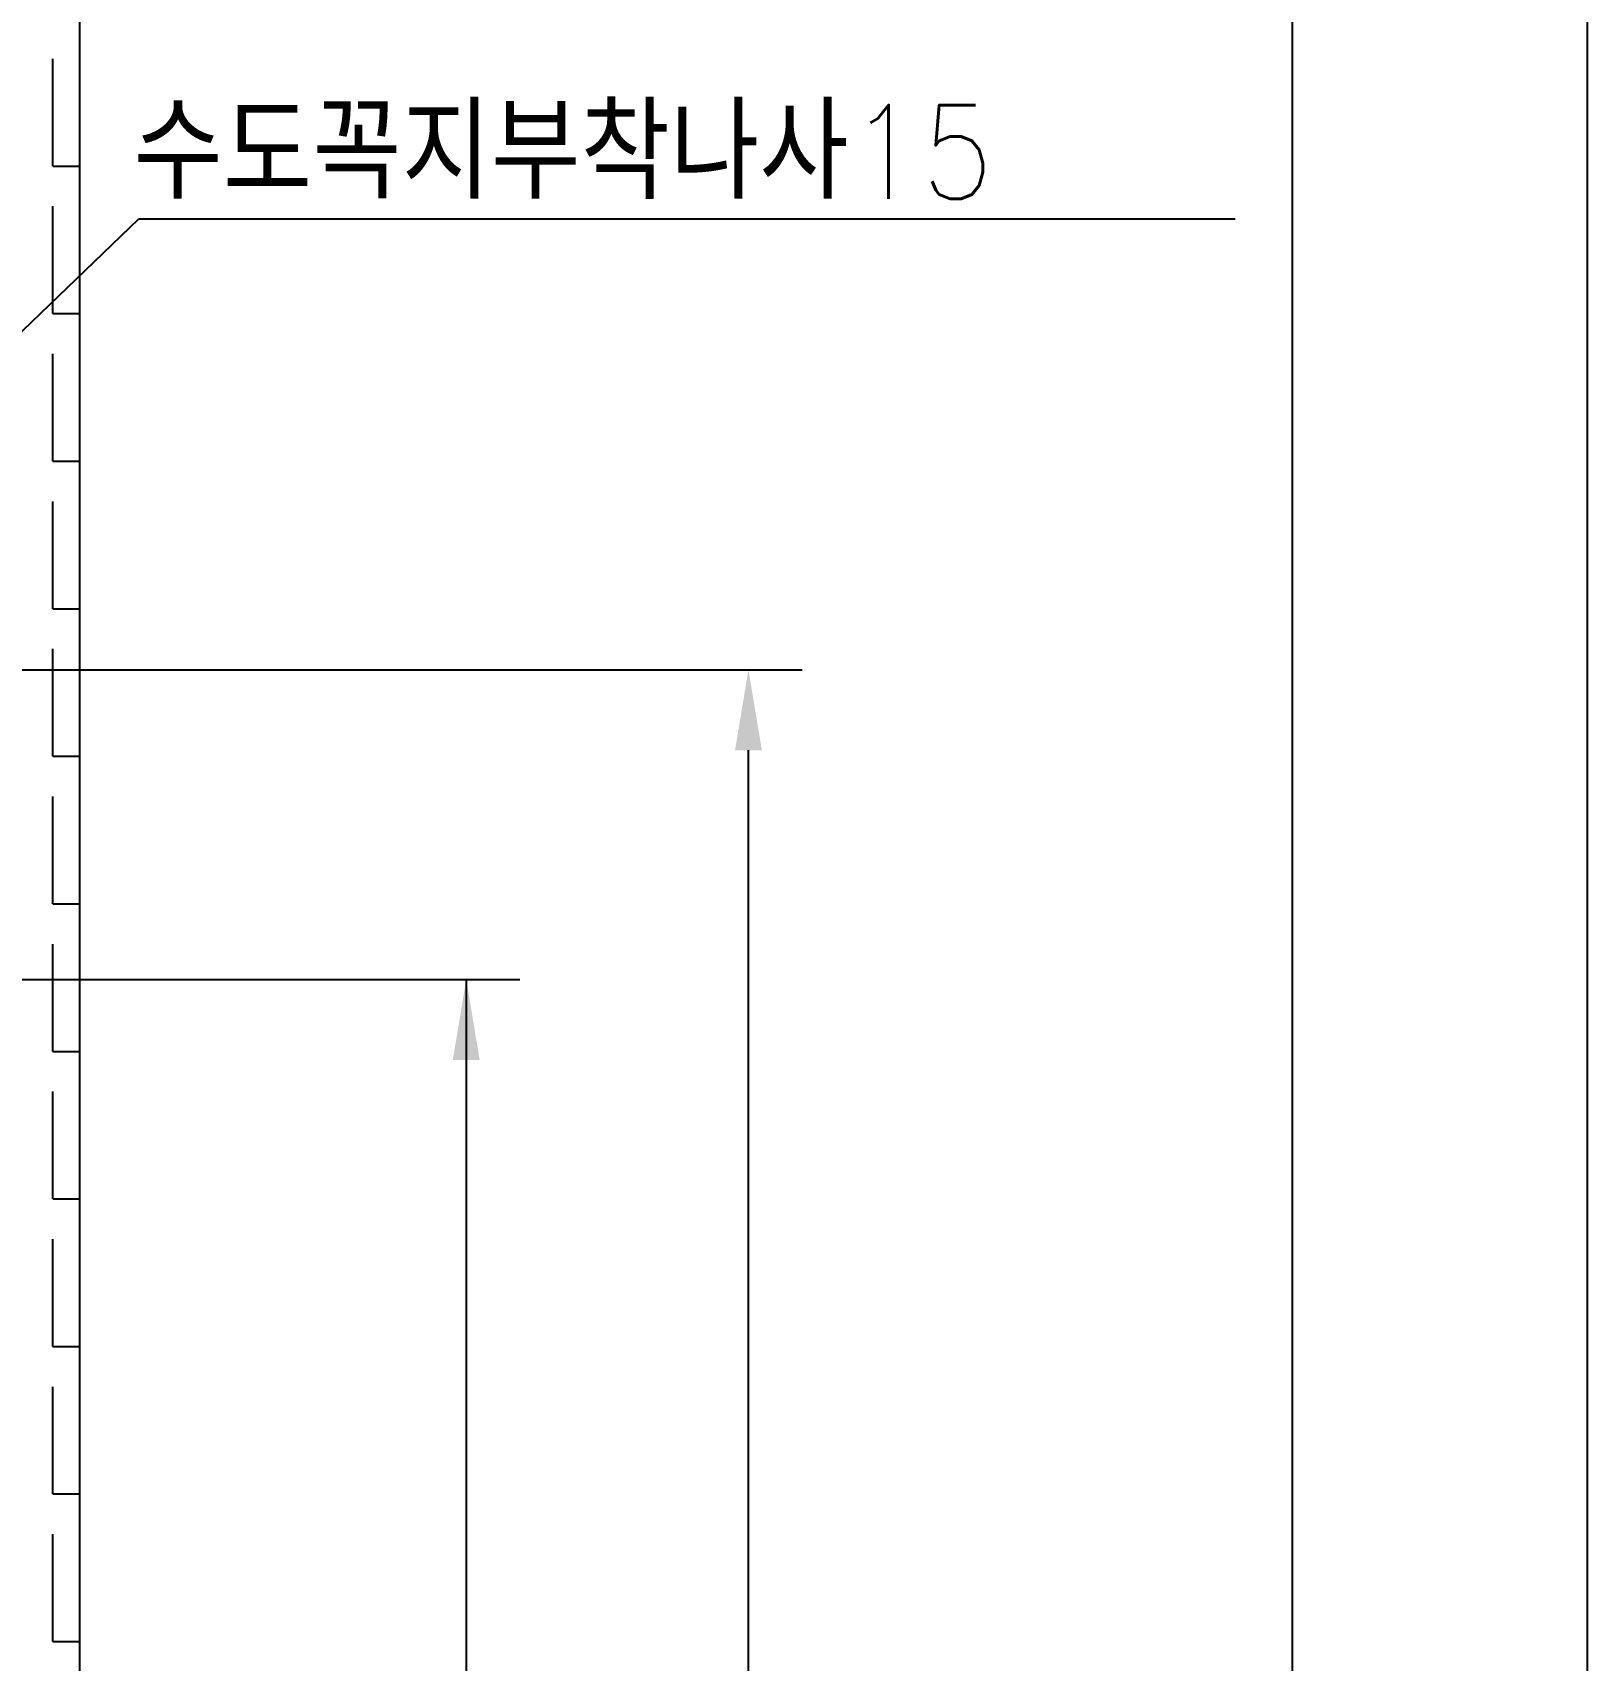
# Model space of a CAD drawing. Extents: x 14808 to 20058, y -13198 to -11680.
# Drawn here: x 18739.6 to 18797.5, y -12367.7 to -12307.1 of the extents above; entities that cross this region are included whole.
import ezdxf

# ---------------------------------------------------------------- set-up
doc = ezdxf.new("R2010")
doc.units = 0
doc.header["$LTSCALE"] = 7
doc.header["$MEASUREMENT"] = 0
doc.layers.get('0').update_dxf_attribs({"color": 2, "linetype": 'CONTINUOUS'})
for name, color, linetype in [('D', 2, 'CONTINUOUS'), ('HT', 3, 'CONTINUOUS'), ('TXT', 4, 'CONTINUOUS')]:
    doc.layers.add(name, color=color, linetype=linetype)
doc.styles.add('GHS', font='romans', dxfattribs={"bigfont": 'ghs'})
doc.dimstyles.new('STANDARD$7', dxfattribs={"dimtxt": 3.5, "dimasz": 3, "dimexe": 1, "dimexo": 0.0625, "dimgap": 1, "dimtad": 1, "dimdec": 4, "dimzin": 0, "dimdsep": 46, "dimtxsty": 'GHS', "dimcen": 1, "dimclrt": 2, "dimadec": 0, "dimazin": 0, "dimtfac": 1, "dimtdec": 4, "dimtofl": 0, "dimtmove": 0, "dimatfit": 3, "dimfxl": 1, "dimtolj": 1, "dimtzin": 0, "dimarcsym": 0})

# ---------------------------------------------------------------- blocks, each defined once
blk = doc.blocks.new('BORDER')
blk.add_line((1, 0), (1, 1))

msp = doc.modelspace()

# ---------------------------------------------------------------- linework, layer by layer
for p, q in [((18732.113, -12330.809), (18768.231, -12330.809)), ((18766.231, -12401.825), (18766.231, -12333.809))]:
    msp.add_line(p, q)
msp.add_solid([(18765.731, -12333.809), (18766.731, -12333.809), (18766.231, -12330.809)])
at = {"layer": 'D'}
for p, q in [((18735.57, -12342.351), (18757.713, -12342.351)), ((18755.713, -12342.351), (18755.713, -12401.825))]:
    msp.add_line(p, q, dxfattribs=at)
msp.add_solid([(18755.213, -12345.351), (18756.213, -12345.351), (18755.713, -12342.351)], dxfattribs=at)
at = {"layer": 'HT', "ltscale": 0.5}
for p, q in [((18741.313, -12425.402), (18741.313, -12256.002)), ((18740.301, -12312.034), (18740.301, -12308.034)), ((18740.301, -12312.034), (18741.313, -12312.034)), ((18740.301, -12317.534), (18740.301, -12313.534)), ((18740.301, -12317.534), (18741.313, -12317.534)), ((18740.301, -12323.034), (18740.301, -12319.034)), ((18740.301, -12323.034), (18741.313, -12323.034)), ((18740.301, -12328.534), (18740.301, -12324.534)), ((18740.301, -12328.534), (18741.313, -12328.534)), ((18740.301, -12334.034), (18740.301, -12330.034)), ((18740.301, -12334.034), (18741.313, -12334.034)), ((18740.301, -12339.534), (18740.301, -12335.534)), ((18740.301, -12339.534), (18741.313, -12339.534)), ((18740.301, -12345.034), (18740.301, -12341.034)), ((18740.301, -12345.034), (18741.313, -12345.034)), ((18740.301, -12350.534), (18740.301, -12346.534)), ((18740.301, -12350.534), (18741.313, -12350.534)), ((18740.301, -12356.034), (18740.301, -12352.034)), ((18740.301, -12356.034), (18741.313, -12356.034)), ((18740.301, -12361.534), (18740.301, -12357.534)), ((18740.301, -12361.534), (18741.313, -12361.534)), ((18740.301, -12367.034), (18740.301, -12363.034)), ((18740.301, -12367.034), (18741.313, -12367.034))]:
    msp.add_line(p, q, dxfattribs=at)
at = {"layer": 'TXT'}
msp.add_line((18786.5, -12244.524), (18786.5, -12518.524), dxfattribs=at)

# ---------------------------------------------------------------- block references
at = {"xscale": 420, "yscale": 297, "zscale": 420}
msp.add_blockref('BORDER', (18377.5, -12528.524), dxfattribs=at)

# ---------------------------------------------------------------- texts
at = {"layer": 'D', "ltscale": 0.5, "style": 'GHS', "width": 0.9}
msp.add_text('수도꼭지부착나사15', height=3.5, dxfattribs=at).set_placement((18743.308, -12313.26))

# ---------------------------------------------------------------- leaders
at = {"layer": 'D'}
msp.add_leader([(18728.163, -12328.759), (18743.508, -12313.995), (18784.368, -12313.995)], dimstyle='STANDARD$7', override={"dimscale": 1, "dimtad": 0}, dxfattribs=at)

doc.saveas('drawing.dxf')
